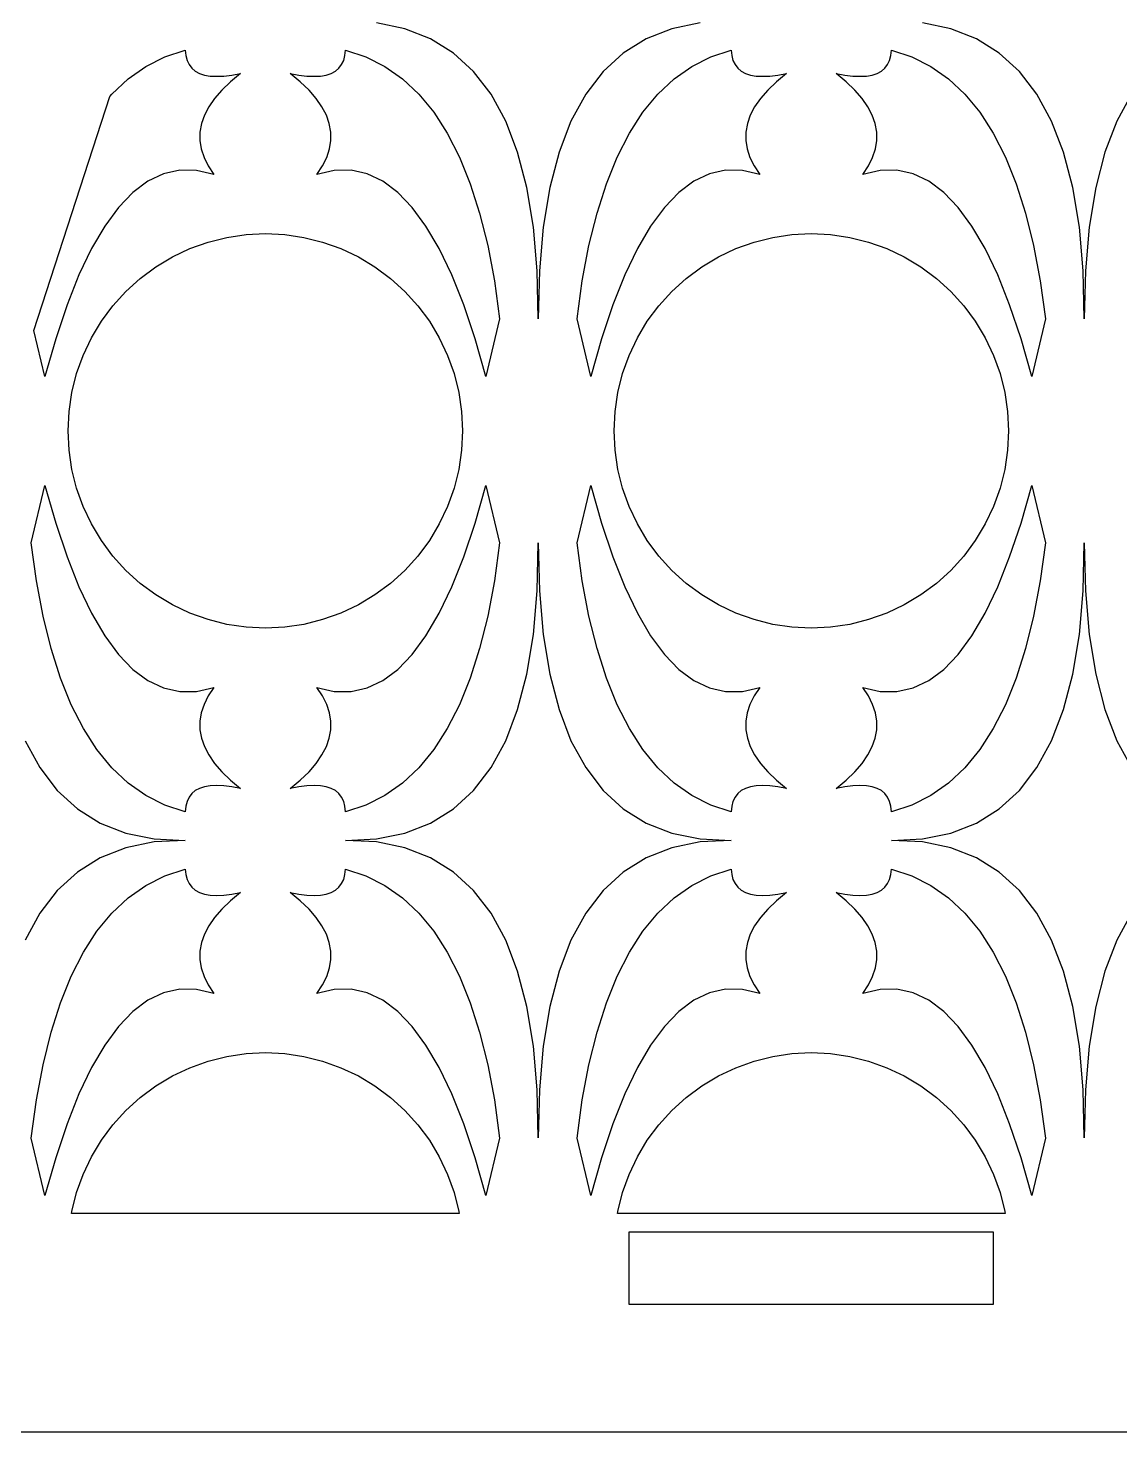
# Model space of a CAD drawing. Header units: metres. Extents: x 20 to 1108, y 20 to 485.
# Drawn here: x 677.2 to 737.2, y 20 to 97.1 of the extents above; entities that cross this region are included whole.
import ezdxf

# ---------------------------------------------------------------- set-up
doc = ezdxf.new("R2010")
doc.units = ezdxf.units.M

msp = doc.modelspace()

# ---------------------------------------------------------------- linework, layer by layer
for p, q in [((697.903, 97.0957), (696.345, 97.4141)), ((714.125, 97.4141), (712.567, 97.0957)), ((727.903, 97.0957), (726.345, 97.4141)), ((699.31, 96.5459), (697.903, 97.0957)), ((700.567, 95.7627), (699.31, 96.5459)), ((711.16, 96.5459), (709.903, 95.7627)), ((712.567, 97.0957), (711.16, 96.5459)), ((729.31, 96.5459), (727.903, 97.0957)), ((730.567, 95.7627), (729.31, 96.5459)), ((684.711, 95.5566), (685.831, 95.9268)), ((685.831, 95.9268), (685.861, 95.624)), ((694.609, 95.624), (694.639, 95.9268)), ((694.639, 95.9268), (695.76, 95.5566)), ((701.676, 94.749), (700.567, 95.7627)), ((709.903, 95.7627), (708.795, 94.749)), ((714.711, 95.5566), (715.831, 95.9268)), ((715.831, 95.9268), (715.861, 95.624)), ((724.609, 95.624), (724.639, 95.9268)), ((724.639, 95.9268), (725.76, 95.5566)), ((731.676, 94.749), (730.567, 95.7627)), ((682.695, 94.3467), (683.665, 95.0293)), ((683.665, 95.0293), (684.711, 95.5566)), ((685.861, 95.624), (685.931, 95.3555)), ((685.931, 95.3555), (686.043, 95.124)), ((686.043, 95.124), (686.194, 94.9277)), ((686.194, 94.9277), (686.386, 94.7666)), ((694.084, 94.7666), (694.276, 94.9277)), ((694.276, 94.9277), (694.427, 95.124)), ((694.427, 95.124), (694.539, 95.3555)), ((694.539, 95.3555), (694.609, 95.624)), ((695.76, 95.5566), (696.805, 95.0293)), ((696.805, 95.0293), (697.775, 94.3467)), ((712.695, 94.3467), (713.665, 95.0293)), ((713.665, 95.0293), (714.711, 95.5566)), ((715.861, 95.624), (715.931, 95.3555)), ((715.931, 95.3555), (716.043, 95.124)), ((716.043, 95.124), (716.194, 94.9277)), ((716.194, 94.9277), (716.386, 94.7666)), ((724.084, 94.7666), (724.276, 94.9277)), ((724.276, 94.9277), (724.427, 95.124)), ((724.427, 95.124), (724.539, 95.3555)), ((724.539, 95.3555), (724.609, 95.624)), ((725.76, 95.5566), (726.805, 95.0293)), ((726.805, 95.0293), (727.775, 94.3467)), ((681.801, 93.5059), (682.695, 94.3467)), ((686.386, 94.7666), (686.62, 94.6416)), ((686.62, 94.6416), (686.893, 94.5527)), ((686.893, 94.5527), (687.207, 94.499)), ((687.207, 94.499), (687.561, 94.4814)), ((687.561, 94.4814), (687.957, 94.499)), ((688.314, 94.1846), (687.838, 93.7256)), ((687.957, 94.499), (688.392, 94.5527)), ((688.868, 94.6416), (688.314, 94.1846)), ((688.392, 94.5527), (688.868, 94.6416)), ((692.156, 94.1846), (691.602, 94.6416)), ((691.602, 94.6416), (692.078, 94.5527)), ((692.078, 94.5527), (692.513, 94.499)), ((692.633, 93.7256), (692.156, 94.1846)), ((692.513, 94.499), (692.909, 94.4814)), ((692.909, 94.4814), (693.263, 94.499)), ((693.263, 94.499), (693.577, 94.5527)), ((693.577, 94.5527), (693.85, 94.6416)), ((693.85, 94.6416), (694.084, 94.7666)), ((697.775, 94.3467), (698.67, 93.5059)), ((702.634, 93.502), (701.676, 94.749)), ((708.795, 94.749), (707.837, 93.502)), ((711.801, 93.5059), (712.695, 94.3467)), ((716.386, 94.7666), (716.62, 94.6416)), ((716.62, 94.6416), (716.893, 94.5527)), ((716.893, 94.5527), (717.207, 94.499)), ((717.207, 94.499), (717.561, 94.4814)), ((717.561, 94.4814), (717.957, 94.499)), ((718.314, 94.1846), (717.838, 93.7256)), ((717.957, 94.499), (718.392, 94.5527)), ((718.868, 94.6416), (718.314, 94.1846)), ((718.392, 94.5527), (718.868, 94.6416)), ((722.156, 94.1846), (721.602, 94.6416)), ((721.602, 94.6416), (722.078, 94.5527)), ((722.078, 94.5527), (722.513, 94.499)), ((722.633, 93.7256), (722.156, 94.1846)), ((722.513, 94.499), (722.909, 94.4814)), ((722.909, 94.4814), (723.263, 94.499)), ((723.263, 94.499), (723.577, 94.5527)), ((723.577, 94.5527), (723.85, 94.6416)), ((723.85, 94.6416), (724.084, 94.7666)), ((727.775, 94.3467), (728.67, 93.5059)), ((732.634, 93.502), (731.676, 94.749)), ((677.514, 80.5127), (681.694, 93.377)), ((681.694, 93.377), (681.801, 93.5059)), ((687.838, 93.7256), (687.441, 93.2656)), ((693.029, 93.2656), (692.633, 93.7256)), ((698.67, 93.5059), (699.489, 92.5098)), ((703.441, 92.0234), (702.634, 93.502)), ((707.837, 93.502), (707.029, 92.0234)), ((710.981, 92.5098), (711.801, 93.5059)), ((717.838, 93.7256), (717.441, 93.2656)), ((723.029, 93.2656), (722.633, 93.7256)), ((728.67, 93.5059), (729.489, 92.5098)), ((733.441, 92.0234), (732.634, 93.502)), ((737.837, 93.502), (737.029, 92.0234)), ((687.123, 92.8057), (686.883, 92.3438)), ((687.441, 93.2656), (687.123, 92.8057)), ((693.347, 92.8057), (693.029, 93.2656)), ((693.588, 92.3438), (693.347, 92.8057)), ((717.123, 92.8057), (716.883, 92.3438)), ((717.441, 93.2656), (717.123, 92.8057)), ((723.347, 92.8057), (723.029, 93.2656)), ((723.588, 92.3438), (723.347, 92.8057)), ((686.721, 91.8818), (686.639, 91.4189)), ((686.883, 92.3438), (686.721, 91.8818)), ((693.749, 91.8818), (693.588, 92.3438)), ((693.831, 91.4189), (693.749, 91.8818)), ((699.489, 92.5098), (700.232, 91.3564)), ((704.099, 90.3125), (703.441, 92.0234)), ((707.029, 92.0234), (706.371, 90.3125)), ((710.238, 91.3564), (710.981, 92.5098)), ((716.721, 91.8818), (716.639, 91.4189)), ((716.883, 92.3438), (716.721, 91.8818)), ((723.749, 91.8818), (723.588, 92.3438)), ((723.831, 91.4189), (723.749, 91.8818)), ((729.489, 92.5098), (730.232, 91.3564)), ((734.099, 90.3125), (733.441, 92.0234)), ((737.029, 92.0234), (736.371, 90.3125)), ((686.639, 91.4189), (686.635, 90.9551)), ((693.835, 90.9551), (693.831, 91.4189)), ((700.232, 91.3564), (700.9, 90.0469)), ((709.57, 90.0469), (710.238, 91.3564)), ((716.639, 91.4189), (716.635, 90.9551)), ((723.835, 90.9551), (723.831, 91.4189)), ((730.232, 91.3564), (730.9, 90.0469)), ((686.635, 90.9551), (686.711, 90.4912)), ((686.711, 90.4912), (686.865, 90.0254)), ((693.605, 90.0254), (693.76, 90.4912)), ((693.76, 90.4912), (693.835, 90.9551)), ((704.608, 88.3691), (704.099, 90.3125)), ((706.371, 90.3125), (705.862, 88.3701)), ((716.635, 90.9551), (716.711, 90.4912)), ((716.711, 90.4912), (716.864, 90.0254)), ((723.606, 90.0254), (723.76, 90.4912)), ((723.76, 90.4912), (723.835, 90.9551)), ((734.608, 88.3691), (734.099, 90.3125)), ((736.371, 90.3125), (735.862, 88.3701)), ((686.865, 90.0254), (687.096, 89.5596)), ((687.096, 89.5596), (687.408, 89.0928)), ((693.062, 89.0928), (693.374, 89.5596)), ((693.374, 89.5596), (693.605, 90.0254)), ((700.9, 90.0469), (701.493, 88.5801)), ((708.977, 88.5801), (709.57, 90.0469)), ((716.864, 90.0254), (717.097, 89.5596)), ((717.097, 89.5596), (717.408, 89.0928)), ((723.062, 89.0928), (723.373, 89.5596)), ((723.373, 89.5596), (723.606, 90.0254)), ((730.9, 90.0469), (731.493, 88.5801)), ((683.78, 88.7168), (682.956, 88.1035)), ((684.637, 89.1221), (683.78, 88.7168)), ((685.528, 89.3203), (684.637, 89.1221)), ((686.451, 89.3105), (685.528, 89.3203)), ((687.408, 89.0928), (686.451, 89.3105)), ((694.019, 89.3105), (693.062, 89.0928)), ((694.942, 89.3203), (694.019, 89.3105)), ((695.833, 89.1221), (694.942, 89.3203)), ((696.69, 88.7168), (695.833, 89.1221)), ((697.514, 88.1035), (696.69, 88.7168)), ((713.78, 88.7168), (712.956, 88.1035)), ((714.637, 89.1221), (713.78, 88.7168)), ((715.527, 89.3203), (714.637, 89.1221)), ((716.451, 89.3105), (715.527, 89.3203)), ((717.408, 89.0928), (716.451, 89.3105)), ((724.019, 89.3105), (723.062, 89.0928)), ((724.943, 89.3203), (724.019, 89.3105)), ((725.833, 89.1221), (724.943, 89.3203)), ((726.69, 88.7168), (725.833, 89.1221)), ((727.514, 88.1035), (726.69, 88.7168)), ((682.956, 88.1035), (682.166, 87.2822)), ((698.304, 87.2822), (697.514, 88.1035)), ((701.493, 88.5801), (702.01, 86.957)), ((704.967, 86.1943), (704.608, 88.3691)), ((705.862, 88.3701), (705.504, 86.1943)), ((708.46, 86.957), (708.977, 88.5801)), ((712.956, 88.1035), (712.166, 87.2822)), ((728.304, 87.2822), (727.514, 88.1035)), ((731.493, 88.5801), (732.01, 86.957)), ((734.967, 86.1943), (734.608, 88.3691)), ((735.862, 88.3701), (735.504, 86.1943)), ((682.166, 87.2822), (681.408, 86.2529)), ((699.062, 86.2529), (698.304, 87.2822)), ((712.166, 87.2822), (711.408, 86.2529)), ((729.062, 86.2529), (728.304, 87.2822)), ((702.01, 86.957), (702.452, 85.1777)), ((708.018, 85.1777), (708.46, 86.957)), ((732.01, 86.957), (732.452, 85.1777)), ((681.408, 86.2529), (680.684, 85.0166)), ((687.089, 85.3711), (688.121, 85.6299)), ((688.121, 85.6299), (689.173, 85.7852)), ((689.173, 85.7852), (690.235, 85.8379)), ((690.235, 85.8379), (691.298, 85.7852)), ((691.298, 85.7852), (692.349, 85.6299)), ((692.349, 85.6299), (693.382, 85.3711)), ((699.786, 85.0166), (699.062, 86.2529)), ((705.176, 83.7881), (704.967, 86.1943)), ((705.504, 86.1943), (705.295, 83.7881)), ((711.408, 86.2529), (710.684, 85.0166)), ((717.089, 85.3711), (718.121, 85.6299)), ((718.121, 85.6299), (719.173, 85.7852)), ((719.173, 85.7852), (720.235, 85.8379)), ((720.235, 85.8379), (721.298, 85.7852)), ((721.298, 85.7852), (722.349, 85.6299)), ((722.349, 85.6299), (723.382, 85.3711)), ((729.786, 85.0166), (729.062, 86.2529)), ((735.176, 83.7881), (734.967, 86.1943)), ((735.504, 86.1943), (735.295, 83.7881)), ((680.684, 85.0166), (679.993, 83.5732)), ((685.127, 84.5576), (686.088, 85.0127)), ((686.088, 85.0127), (687.089, 85.3711)), ((693.382, 85.3711), (694.383, 85.0127)), ((694.383, 85.0127), (695.344, 84.5576)), ((700.477, 83.5723), (699.786, 85.0166)), ((702.452, 85.1777), (702.818, 83.2412)), ((707.652, 83.2412), (708.018, 85.1777)), ((710.684, 85.0166), (709.993, 83.5732)), ((715.127, 84.5576), (716.088, 85.0127)), ((716.088, 85.0127), (717.089, 85.3711)), ((723.382, 85.3711), (724.383, 85.0127)), ((724.383, 85.0127), (725.343, 84.5576)), ((730.477, 83.5723), (729.786, 85.0166)), ((732.452, 85.1777), (732.818, 83.2412)), ((684.214, 84.0107), (685.127, 84.5576)), ((695.344, 84.5576), (696.257, 84.0107)), ((714.214, 84.0107), (715.127, 84.5576)), ((725.343, 84.5576), (726.257, 84.0107)), ((679.993, 83.5732), (679.336, 81.9209)), ((682.572, 82.6631), (683.36, 83.3779)), ((683.36, 83.3779), (684.214, 84.0107)), ((696.257, 84.0107), (697.11, 83.3779)), ((697.11, 83.3779), (697.898, 82.6631)), ((701.135, 81.9209), (700.477, 83.5723)), ((705.235, 81.1553), (705.176, 83.7881)), ((705.295, 83.7881), (705.235, 81.1553)), ((709.993, 83.5732), (709.336, 81.9209)), ((712.572, 82.6631), (713.36, 83.3779)), ((713.36, 83.3779), (714.214, 84.0107)), ((726.257, 84.0107), (727.11, 83.3779)), ((727.11, 83.3779), (727.898, 82.6631)), ((731.135, 81.9209), (730.477, 83.5723)), ((735.235, 81.1553), (735.176, 83.7881)), ((735.295, 83.7881), (735.235, 81.1553)), ((681.857, 81.875), (682.572, 82.6631)), ((697.898, 82.6631), (698.613, 81.875)), ((702.818, 83.2412), (703.109, 81.1484)), ((707.361, 81.1484), (707.652, 83.2412)), ((711.857, 81.875), (712.572, 82.6631)), ((727.898, 82.6631), (728.613, 81.875)), ((732.818, 83.2412), (733.109, 81.1484)), ((679.336, 81.9209), (678.712, 80.0615)), ((681.224, 81.0215), (681.857, 81.875)), ((698.613, 81.875), (699.246, 81.0215)), ((701.759, 80.0615), (701.135, 81.9209)), ((709.336, 81.9209), (708.712, 80.0615)), ((711.224, 81.0215), (711.857, 81.875)), ((728.613, 81.875), (729.246, 81.0215)), ((731.759, 80.0615), (731.135, 81.9209)), ((680.677, 80.1084), (681.224, 81.0215)), ((699.246, 81.0215), (699.793, 80.1084)), ((703.109, 81.1484), (702.349, 77.9951)), ((708.121, 77.9951), (707.361, 81.1484)), ((710.677, 80.1084), (711.224, 81.0215)), ((729.246, 81.0215), (729.793, 80.1084)), ((733.109, 81.1484), (732.349, 77.9951)), ((678.121, 77.9951), (677.514, 80.5127)), ((678.712, 80.0615), (678.121, 77.9951)), ((680.222, 79.1475), (680.677, 80.1084)), ((699.793, 80.1084), (700.248, 79.1475)), ((702.349, 77.9951), (701.759, 80.0615)), ((708.712, 80.0615), (708.121, 77.9951)), ((710.222, 79.1475), (710.677, 80.1084)), ((729.793, 80.1084), (730.248, 79.1475)), ((732.349, 77.9951), (731.759, 80.0615)), ((679.864, 78.1465), (680.222, 79.1475)), ((700.248, 79.1475), (700.606, 78.1465)), ((709.864, 78.1465), (710.222, 79.1475)), ((730.248, 79.1475), (730.606, 78.1465)), ((679.605, 77.1143), (679.864, 78.1465)), ((700.606, 78.1465), (700.865, 77.1143)), ((709.605, 77.1143), (709.864, 78.1465)), ((730.606, 78.1465), (730.865, 77.1143)), ((679.45, 76.0625), (679.605, 77.1143)), ((700.865, 77.1143), (701.02, 76.0625)), ((709.45, 76.0625), (709.605, 77.1143)), ((730.865, 77.1143), (731.02, 76.0625)), ((679.397, 75), (679.45, 76.0625)), ((701.02, 76.0625), (701.073, 75)), ((709.397, 75), (709.45, 76.0625)), ((731.02, 76.0625), (731.073, 75)), ((679.45, 73.9375), (679.397, 75)), ((701.073, 75), (701.02, 73.9375)), ((709.45, 73.9375), (709.397, 75)), ((731.073, 75), (731.02, 73.9375)), ((679.605, 72.8857), (679.45, 73.9375)), ((701.02, 73.9375), (700.865, 72.8857)), ((709.605, 72.8857), (709.45, 73.9375)), ((731.02, 73.9375), (730.865, 72.8857)), ((679.864, 71.8535), (679.605, 72.8857)), ((700.865, 72.8857), (700.606, 71.8535)), ((709.864, 71.8535), (709.605, 72.8857)), ((730.865, 72.8857), (730.606, 71.8535)), ((677.361, 68.8516), (678.121, 72.0049)), ((678.121, 72.0049), (678.712, 69.9385)), ((680.222, 70.8525), (679.864, 71.8535)), ((700.606, 71.8535), (700.248, 70.8525)), ((701.759, 69.9385), (702.349, 72.0049)), ((702.349, 72.0049), (703.109, 68.8516)), ((707.361, 68.8516), (708.121, 72.0049)), ((708.121, 72.0049), (708.712, 69.9385)), ((710.222, 70.8525), (709.864, 71.8535)), ((730.606, 71.8535), (730.248, 70.8525)), ((731.759, 69.9385), (732.349, 72.0049)), ((732.349, 72.0049), (733.109, 68.8516)), ((680.677, 69.8906), (680.222, 70.8525)), ((700.248, 70.8525), (699.793, 69.8906)), ((710.677, 69.8906), (710.222, 70.8525)), ((730.248, 70.8525), (729.793, 69.8906)), ((678.712, 69.9385), (679.336, 68.0791)), ((681.224, 68.9785), (680.677, 69.8906)), ((699.793, 69.8906), (699.246, 68.9785)), ((701.135, 68.0791), (701.759, 69.9385)), ((708.712, 69.9385), (709.336, 68.0791)), ((711.224, 68.9785), (710.677, 69.8906)), ((729.793, 69.8906), (729.246, 68.9785)), ((731.135, 68.0791), (731.759, 69.9385)), ((677.652, 66.7588), (677.361, 68.8516)), ((681.857, 68.125), (681.224, 68.9785)), ((699.246, 68.9785), (698.613, 68.125)), ((703.109, 68.8516), (702.818, 66.7588)), ((705.176, 66.2119), (705.235, 68.8447)), ((705.235, 68.8447), (705.295, 66.2119)), ((707.652, 66.7588), (707.361, 68.8516)), ((711.857, 68.125), (711.224, 68.9785)), ((729.246, 68.9785), (728.613, 68.125)), ((733.109, 68.8516), (732.818, 66.7588)), ((735.176, 66.2119), (735.235, 68.8447)), ((735.235, 68.8447), (735.295, 66.2119)), ((679.336, 68.0791), (679.993, 66.4268)), ((682.572, 67.3369), (681.857, 68.125)), ((698.613, 68.125), (697.898, 67.3369)), ((700.477, 66.4268), (701.135, 68.0791)), ((709.336, 68.0791), (709.993, 66.4268)), ((712.572, 67.3369), (711.857, 68.125)), ((728.613, 68.125), (727.898, 67.3369)), ((730.477, 66.4268), (731.135, 68.0791)), ((683.36, 66.6221), (682.572, 67.3369)), ((697.898, 67.3369), (697.11, 66.6221)), ((713.36, 66.6221), (712.572, 67.3369)), ((727.898, 67.3369), (727.11, 66.6221)), ((678.018, 64.8223), (677.652, 66.7588)), ((679.993, 66.4268), (680.684, 64.9834)), ((684.214, 65.9893), (683.36, 66.6221)), ((697.11, 66.6221), (696.257, 65.9893)), ((699.786, 64.9834), (700.477, 66.4268)), ((702.818, 66.7588), (702.452, 64.8223)), ((708.018, 64.8223), (707.652, 66.7588)), ((709.993, 66.4268), (710.684, 64.9834)), ((714.214, 65.9893), (713.36, 66.6221)), ((727.11, 66.6221), (726.257, 65.9893)), ((729.786, 64.9834), (730.477, 66.4268)), ((732.818, 66.7588), (732.452, 64.8223)), ((685.127, 65.4424), (684.214, 65.9893)), ((696.257, 65.9893), (695.344, 65.4424)), ((704.967, 63.8057), (705.176, 66.2119)), ((705.295, 66.2119), (705.504, 63.8057)), ((715.127, 65.4424), (714.214, 65.9893)), ((726.257, 65.9893), (725.343, 65.4424)), ((734.967, 63.8057), (735.176, 66.2119)), ((735.295, 66.2119), (735.504, 63.8057)), ((678.46, 63.043), (678.018, 64.8223)), ((680.684, 64.9834), (681.408, 63.7471)), ((686.088, 64.9873), (685.127, 65.4424)), ((687.089, 64.6289), (686.088, 64.9873)), ((694.383, 64.9873), (693.382, 64.6289)), ((695.344, 65.4424), (694.383, 64.9873)), ((699.062, 63.7471), (699.786, 64.9834)), ((702.452, 64.8223), (702.01, 63.043)), ((708.46, 63.043), (708.018, 64.8223)), ((710.684, 64.9834), (711.408, 63.7471)), ((716.088, 64.9873), (715.127, 65.4424)), ((717.089, 64.6289), (716.088, 64.9873)), ((724.383, 64.9873), (723.382, 64.6289)), ((725.343, 65.4424), (724.383, 64.9873)), ((729.062, 63.7471), (729.786, 64.9834)), ((732.452, 64.8223), (732.01, 63.043)), ((688.121, 64.3701), (687.089, 64.6289)), ((689.173, 64.2148), (688.121, 64.3701)), ((690.235, 64.1621), (689.173, 64.2148)), ((691.298, 64.2148), (690.235, 64.1621)), ((692.349, 64.3701), (691.298, 64.2148)), ((693.382, 64.6289), (692.349, 64.3701)), ((718.121, 64.3701), (717.089, 64.6289)), ((719.173, 64.2148), (718.121, 64.3701)), ((720.235, 64.1621), (719.173, 64.2148)), ((721.298, 64.2148), (720.235, 64.1621)), ((722.349, 64.3701), (721.298, 64.2148)), ((723.382, 64.6289), (722.349, 64.3701)), ((681.408, 63.7471), (682.166, 62.7178)), ((698.304, 62.7178), (699.062, 63.7471)), ((704.608, 61.6299), (704.967, 63.8057)), ((705.504, 63.8057), (705.862, 61.6299)), ((711.408, 63.7471), (712.166, 62.7178)), ((728.304, 62.7178), (729.062, 63.7471)), ((734.608, 61.6299), (734.967, 63.8057)), ((735.504, 63.8057), (735.862, 61.6299)), ((678.977, 61.4199), (678.46, 63.043)), ((682.166, 62.7178), (682.956, 61.8965)), ((697.514, 61.8965), (698.304, 62.7178)), ((702.01, 63.043), (701.493, 61.4199)), ((708.977, 61.4199), (708.46, 63.043)), ((712.166, 62.7178), (712.956, 61.8965)), ((727.514, 61.8965), (728.304, 62.7178)), ((732.01, 63.043), (731.493, 61.4199)), ((682.956, 61.8965), (683.78, 61.2832)), ((696.69, 61.2832), (697.514, 61.8965)), ((712.956, 61.8965), (713.78, 61.2832)), ((726.69, 61.2832), (727.514, 61.8965)), ((679.57, 59.9531), (678.977, 61.4199)), ((683.78, 61.2832), (684.637, 60.8779)), ((695.833, 60.8779), (696.69, 61.2832)), ((701.493, 61.4199), (700.9, 59.9531)), ((704.099, 59.6875), (704.608, 61.6299)), ((705.862, 61.6299), (706.371, 59.6875)), ((709.57, 59.9531), (708.977, 61.4199)), ((713.78, 61.2832), (714.637, 60.8779)), ((725.833, 60.8779), (726.69, 61.2832)), ((731.493, 61.4199), (730.9, 59.9531)), ((734.099, 59.6875), (734.608, 61.6299)), ((735.862, 61.6299), (736.371, 59.6875)), ((684.637, 60.8779), (685.528, 60.6797)), ((685.528, 60.6797), (686.451, 60.6895)), ((686.451, 60.6895), (687.408, 60.9072)), ((687.096, 60.4404), (686.865, 59.9746)), ((687.408, 60.9072), (687.096, 60.4404)), ((693.374, 60.4404), (693.062, 60.9072)), ((693.062, 60.9072), (694.019, 60.6895)), ((693.605, 59.9746), (693.374, 60.4404)), ((694.019, 60.6895), (694.942, 60.6797)), ((694.942, 60.6797), (695.833, 60.8779)), ((714.637, 60.8779), (715.527, 60.6797)), ((715.527, 60.6797), (716.451, 60.6895)), ((716.451, 60.6895), (717.408, 60.9072)), ((717.097, 60.4404), (716.864, 59.9746)), ((717.408, 60.9072), (717.097, 60.4404)), ((723.373, 60.4404), (723.062, 60.9072)), ((723.062, 60.9072), (724.019, 60.6895)), ((723.606, 59.9746), (723.373, 60.4404)), ((724.019, 60.6895), (724.943, 60.6797)), ((724.943, 60.6797), (725.833, 60.8779)), ((680.238, 58.6436), (679.57, 59.9531)), ((686.711, 59.5088), (686.635, 59.0449)), ((686.865, 59.9746), (686.711, 59.5088)), ((693.76, 59.5088), (693.605, 59.9746)), ((693.835, 59.0449), (693.76, 59.5088)), ((700.9, 59.9531), (700.232, 58.6436)), ((703.441, 57.9766), (704.099, 59.6875)), ((706.371, 59.6875), (707.029, 57.9766)), ((710.238, 58.6436), (709.57, 59.9531)), ((716.711, 59.5088), (716.635, 59.0449)), ((716.864, 59.9746), (716.711, 59.5088)), ((723.76, 59.5088), (723.606, 59.9746)), ((723.835, 59.0449), (723.76, 59.5088)), ((730.9, 59.9531), (730.232, 58.6436)), ((733.441, 57.9766), (734.099, 59.6875)), ((736.371, 59.6875), (737.029, 57.9766)), ((680.981, 57.4902), (680.238, 58.6436)), ((686.635, 59.0449), (686.639, 58.5811)), ((693.831, 58.5811), (693.835, 59.0449)), ((700.232, 58.6436), (699.489, 57.4902)), ((710.981, 57.4902), (710.238, 58.6436)), ((716.635, 59.0449), (716.639, 58.5811)), ((723.831, 58.5811), (723.835, 59.0449)), ((730.232, 58.6436), (729.489, 57.4902)), ((677.029, 57.9766), (677.837, 56.498)), ((686.639, 58.5811), (686.721, 58.1182)), ((686.721, 58.1182), (686.883, 57.6562)), ((693.588, 57.6562), (693.749, 58.1182)), ((693.749, 58.1182), (693.831, 58.5811)), ((702.634, 56.498), (703.441, 57.9766)), ((707.029, 57.9766), (707.837, 56.498)), ((716.639, 58.5811), (716.721, 58.1182)), ((716.721, 58.1182), (716.883, 57.6562)), ((723.588, 57.6562), (723.749, 58.1182)), ((723.749, 58.1182), (723.831, 58.5811)), ((732.634, 56.498), (733.441, 57.9766)), ((737.029, 57.9766), (737.837, 56.498)), ((681.801, 56.4941), (680.981, 57.4902)), ((686.883, 57.6562), (687.123, 57.1943)), ((687.123, 57.1943), (687.441, 56.7344)), ((693.029, 56.7344), (693.347, 57.1943)), ((693.347, 57.1943), (693.588, 57.6562)), ((699.489, 57.4902), (698.67, 56.4941)), ((711.801, 56.4941), (710.981, 57.4902)), ((716.883, 57.6562), (717.123, 57.1943)), ((717.123, 57.1943), (717.441, 56.7344)), ((723.029, 56.7344), (723.347, 57.1943)), ((723.347, 57.1943), (723.588, 57.6562)), ((729.489, 57.4902), (728.67, 56.4941)), ((677.837, 56.498), (678.795, 55.251)), ((682.695, 55.6533), (681.801, 56.4941)), ((687.441, 56.7344), (687.838, 56.2744)), ((692.633, 56.2744), (693.029, 56.7344)), ((698.67, 56.4941), (697.775, 55.6533)), ((701.676, 55.251), (702.634, 56.498)), ((707.837, 56.498), (708.795, 55.251)), ((712.695, 55.6533), (711.801, 56.4941)), ((717.441, 56.7344), (717.838, 56.2744)), ((722.633, 56.2744), (723.029, 56.7344)), ((728.67, 56.4941), (727.775, 55.6533)), ((731.676, 55.251), (732.634, 56.498)), ((683.665, 54.9697), (682.695, 55.6533)), ((687.838, 56.2744), (688.314, 55.8154)), ((688.314, 55.8154), (688.868, 55.3584)), ((691.602, 55.3584), (692.156, 55.8154)), ((692.156, 55.8154), (692.633, 56.2744)), ((697.775, 55.6533), (696.805, 54.9697)), ((713.665, 54.9697), (712.695, 55.6533)), ((717.838, 56.2744), (718.314, 55.8154)), ((718.314, 55.8154), (718.868, 55.3584)), ((721.602, 55.3584), (722.156, 55.8154)), ((722.156, 55.8154), (722.633, 56.2744)), ((727.775, 55.6533), (726.805, 54.9697)), ((678.795, 55.251), (679.903, 54.2373)), ((684.711, 54.4434), (683.665, 54.9697)), ((686.043, 54.876), (685.931, 54.6436)), ((686.194, 55.0723), (686.043, 54.876)), ((686.386, 55.2334), (686.194, 55.0723)), ((686.62, 55.3584), (686.386, 55.2334)), ((686.893, 55.4473), (686.62, 55.3584)), ((687.207, 55.501), (686.893, 55.4473)), ((687.561, 55.5186), (687.207, 55.501)), ((687.957, 55.501), (687.561, 55.5186)), ((688.392, 55.4473), (687.957, 55.501)), ((688.868, 55.3584), (688.392, 55.4473)), ((692.078, 55.4473), (691.602, 55.3584)), ((692.513, 55.501), (692.078, 55.4473)), ((692.909, 55.5186), (692.513, 55.501)), ((693.263, 55.501), (692.909, 55.5186)), ((693.577, 55.4473), (693.263, 55.501)), ((693.85, 55.3584), (693.577, 55.4473)), ((694.084, 55.2334), (693.85, 55.3584)), ((694.276, 55.0723), (694.084, 55.2334)), ((694.427, 54.876), (694.276, 55.0723)), ((694.539, 54.6436), (694.427, 54.876)), ((696.805, 54.9697), (695.76, 54.4434)), ((700.567, 54.2373), (701.676, 55.251)), ((708.795, 55.251), (709.903, 54.2373)), ((714.711, 54.4434), (713.665, 54.9697)), ((716.043, 54.876), (715.931, 54.6436)), ((716.194, 55.0723), (716.043, 54.876)), ((716.386, 55.2334), (716.194, 55.0723)), ((716.62, 55.3584), (716.386, 55.2334)), ((716.893, 55.4473), (716.62, 55.3584)), ((717.207, 55.501), (716.893, 55.4473)), ((717.561, 55.5186), (717.207, 55.501)), ((717.957, 55.501), (717.561, 55.5186)), ((718.392, 55.4473), (717.957, 55.501)), ((718.868, 55.3584), (718.392, 55.4473)), ((722.078, 55.4473), (721.602, 55.3584)), ((722.513, 55.501), (722.078, 55.4473)), ((722.909, 55.5186), (722.513, 55.501)), ((723.263, 55.501), (722.909, 55.5186)), ((723.577, 55.4473), (723.263, 55.501)), ((723.85, 55.3584), (723.577, 55.4473)), ((724.084, 55.2334), (723.85, 55.3584)), ((724.276, 55.0723), (724.084, 55.2334)), ((724.427, 54.876), (724.276, 55.0723)), ((724.539, 54.6436), (724.427, 54.876)), ((726.805, 54.9697), (725.76, 54.4434)), ((730.567, 54.2373), (731.676, 55.251)), ((679.903, 54.2373), (681.16, 53.4541)), ((685.831, 54.0732), (684.711, 54.4434)), ((685.861, 54.376), (685.831, 54.0732)), ((685.931, 54.6436), (685.861, 54.376)), ((694.609, 54.376), (694.539, 54.6436)), ((694.639, 54.0732), (694.609, 54.376)), ((695.76, 54.4434), (694.639, 54.0732)), ((699.31, 53.4541), (700.567, 54.2373)), ((709.903, 54.2373), (711.16, 53.4541)), ((715.831, 54.0732), (714.711, 54.4434)), ((715.861, 54.376), (715.831, 54.0732)), ((715.931, 54.6436), (715.861, 54.376)), ((724.609, 54.376), (724.539, 54.6436)), ((724.639, 54.0732), (724.609, 54.376)), ((725.76, 54.4434), (724.639, 54.0732)), ((729.31, 53.4541), (730.567, 54.2373)), ((681.16, 53.4541), (682.567, 52.9043)), ((697.903, 52.9043), (699.31, 53.4541)), ((711.16, 53.4541), (712.567, 52.9043)), ((727.903, 52.9043), (729.31, 53.4541)), ((682.567, 52.9043), (684.125, 52.5859)), ((684.125, 52.5859), (685.828, 52.5)), ((685.828, 52.5), (684.125, 52.4141)), ((694.642, 52.5), (696.345, 52.5859)), ((696.345, 52.4141), (694.642, 52.5)), ((696.345, 52.5859), (697.903, 52.9043)), ((712.567, 52.9043), (714.125, 52.5859)), ((714.125, 52.5859), (715.828, 52.5)), ((715.828, 52.5), (714.125, 52.4141)), ((724.642, 52.5), (726.345, 52.5859)), ((726.345, 52.4141), (724.642, 52.5)), ((726.345, 52.5859), (727.903, 52.9043)), ((682.567, 52.0957), (681.16, 51.5459)), ((684.125, 52.4141), (682.567, 52.0957)), ((697.903, 52.0957), (696.345, 52.4141)), ((699.31, 51.5459), (697.903, 52.0957)), ((712.567, 52.0957), (711.16, 51.5459)), ((714.125, 52.4141), (712.567, 52.0957)), ((727.903, 52.0957), (726.345, 52.4141)), ((729.31, 51.5459), (727.903, 52.0957)), ((681.16, 51.5459), (679.903, 50.7627)), ((684.711, 50.5566), (685.831, 50.9268)), ((685.831, 50.9268), (685.861, 50.624)), ((694.609, 50.624), (694.639, 50.9268)), ((694.639, 50.9268), (695.76, 50.5566)), ((700.567, 50.7627), (699.31, 51.5459)), ((711.16, 51.5459), (709.903, 50.7627)), ((714.711, 50.5566), (715.831, 50.9268)), ((715.831, 50.9268), (715.861, 50.624)), ((724.609, 50.624), (724.639, 50.9268)), ((724.639, 50.9268), (725.76, 50.5566)), ((730.567, 50.7627), (729.31, 51.5459)), ((679.903, 50.7627), (678.795, 49.749)), ((683.665, 50.0293), (684.711, 50.5566)), ((685.861, 50.624), (685.931, 50.3555)), ((685.931, 50.3555), (686.043, 50.124)), ((694.427, 50.124), (694.539, 50.3555)), ((694.539, 50.3555), (694.609, 50.624)), ((695.76, 50.5566), (696.805, 50.0293)), ((701.676, 49.749), (700.567, 50.7627)), ((709.903, 50.7627), (708.795, 49.749)), ((713.665, 50.0293), (714.711, 50.5566)), ((715.861, 50.624), (715.931, 50.3555)), ((715.931, 50.3555), (716.043, 50.124)), ((724.427, 50.124), (724.539, 50.3555)), ((724.539, 50.3555), (724.609, 50.624)), ((725.76, 50.5566), (726.805, 50.0293)), ((731.676, 49.749), (730.567, 50.7627)), ((678.795, 49.749), (677.837, 48.502)), ((682.695, 49.3467), (683.665, 50.0293)), ((686.043, 50.124), (686.194, 49.9277)), ((686.194, 49.9277), (686.386, 49.7666)), ((686.386, 49.7666), (686.62, 49.6416)), ((686.62, 49.6416), (686.893, 49.5527)), ((686.893, 49.5527), (687.207, 49.499)), ((687.207, 49.499), (687.561, 49.4814)), ((687.561, 49.4814), (687.957, 49.499)), ((687.957, 49.499), (688.392, 49.5527)), ((688.868, 49.6416), (688.314, 49.1846)), ((688.392, 49.5527), (688.868, 49.6416)), ((692.156, 49.1846), (691.602, 49.6416)), ((691.602, 49.6416), (692.078, 49.5527)), ((692.078, 49.5527), (692.513, 49.499)), ((692.513, 49.499), (692.909, 49.4814)), ((692.909, 49.4814), (693.263, 49.499)), ((693.263, 49.499), (693.577, 49.5527)), ((693.577, 49.5527), (693.85, 49.6416)), ((693.85, 49.6416), (694.084, 49.7666)), ((694.084, 49.7666), (694.276, 49.9277)), ((694.276, 49.9277), (694.427, 50.124)), ((696.805, 50.0293), (697.775, 49.3467)), ((702.634, 48.502), (701.676, 49.749)), ((708.795, 49.749), (707.837, 48.502)), ((712.695, 49.3467), (713.665, 50.0293)), ((716.043, 50.124), (716.194, 49.9277)), ((716.194, 49.9277), (716.386, 49.7666)), ((716.386, 49.7666), (716.62, 49.6416)), ((716.62, 49.6416), (716.893, 49.5527)), ((716.893, 49.5527), (717.207, 49.499)), ((717.207, 49.499), (717.561, 49.4814)), ((717.561, 49.4814), (717.957, 49.499)), ((717.957, 49.499), (718.392, 49.5527)), ((718.868, 49.6416), (718.314, 49.1846)), ((718.392, 49.5527), (718.868, 49.6416)), ((722.156, 49.1846), (721.602, 49.6416)), ((721.602, 49.6416), (722.078, 49.5527)), ((722.078, 49.5527), (722.513, 49.499)), ((722.513, 49.499), (722.909, 49.4814)), ((722.909, 49.4814), (723.263, 49.499)), ((723.263, 49.499), (723.577, 49.5527)), ((723.577, 49.5527), (723.85, 49.6416)), ((723.85, 49.6416), (724.084, 49.7666)), ((724.084, 49.7666), (724.276, 49.9277)), ((724.276, 49.9277), (724.427, 50.124)), ((726.805, 50.0293), (727.775, 49.3467)), ((732.634, 48.502), (731.676, 49.749)), ((681.801, 48.5059), (682.695, 49.3467)), ((687.838, 48.7256), (687.441, 48.2656)), ((688.314, 49.1846), (687.838, 48.7256)), ((692.633, 48.7256), (692.156, 49.1846)), ((693.029, 48.2656), (692.633, 48.7256)), ((697.775, 49.3467), (698.67, 48.5059)), ((711.801, 48.5059), (712.695, 49.3467)), ((717.838, 48.7256), (717.441, 48.2656)), ((718.314, 49.1846), (717.838, 48.7256)), ((722.633, 48.7256), (722.156, 49.1846)), ((723.029, 48.2656), (722.633, 48.7256)), ((727.775, 49.3467), (728.67, 48.5059)), ((677.837, 48.502), (677.029, 47.0234)), ((680.981, 47.5098), (681.801, 48.5059)), ((687.441, 48.2656), (687.123, 47.8057)), ((693.347, 47.8057), (693.029, 48.2656)), ((698.67, 48.5059), (699.489, 47.5098)), ((703.441, 47.0234), (702.634, 48.502)), ((707.837, 48.502), (707.029, 47.0234)), ((710.981, 47.5098), (711.801, 48.5059)), ((717.441, 48.2656), (717.123, 47.8057)), ((723.347, 47.8057), (723.029, 48.2656)), ((728.67, 48.5059), (729.489, 47.5098)), ((733.441, 47.0234), (732.634, 48.502)), ((737.837, 48.502), (737.029, 47.0234)), ((680.238, 46.3564), (680.981, 47.5098)), ((686.883, 47.3438), (686.721, 46.8818)), ((687.123, 47.8057), (686.883, 47.3438)), ((693.588, 47.3438), (693.347, 47.8057)), ((693.749, 46.8818), (693.588, 47.3438)), ((699.489, 47.5098), (700.232, 46.3564)), ((710.238, 46.3564), (710.981, 47.5098)), ((716.883, 47.3438), (716.721, 46.8818)), ((717.123, 47.8057), (716.883, 47.3438)), ((723.588, 47.3438), (723.347, 47.8057)), ((723.749, 46.8818), (723.588, 47.3438)), ((729.489, 47.5098), (730.232, 46.3564)), ((679.57, 45.0469), (680.238, 46.3564)), ((686.639, 46.4189), (686.635, 45.9551)), ((686.721, 46.8818), (686.639, 46.4189)), ((693.831, 46.4189), (693.749, 46.8818)), ((693.835, 45.9551), (693.831, 46.4189)), ((700.232, 46.3564), (700.9, 45.0469)), ((704.099, 45.3125), (703.441, 47.0234)), ((707.029, 47.0234), (706.371, 45.3125)), ((709.57, 45.0469), (710.238, 46.3564)), ((716.639, 46.4189), (716.635, 45.9551)), ((716.721, 46.8818), (716.639, 46.4189)), ((723.831, 46.4189), (723.749, 46.8818)), ((723.835, 45.9551), (723.831, 46.4189)), ((730.232, 46.3564), (730.9, 45.0469)), ((734.099, 45.3125), (733.441, 47.0234)), ((737.029, 47.0234), (736.371, 45.3125)), ((686.635, 45.9551), (686.711, 45.4912)), ((693.76, 45.4912), (693.835, 45.9551)), ((716.635, 45.9551), (716.711, 45.4912)), ((723.76, 45.4912), (723.835, 45.9551)), ((678.977, 43.5801), (679.57, 45.0469)), ((686.711, 45.4912), (686.865, 45.0254)), ((686.865, 45.0254), (687.096, 44.5596)), ((693.374, 44.5596), (693.605, 45.0254)), ((693.605, 45.0254), (693.76, 45.4912)), ((700.9, 45.0469), (701.493, 43.5801)), ((704.608, 43.3691), (704.099, 45.3125)), ((706.371, 45.3125), (705.862, 43.3701)), ((708.977, 43.5801), (709.57, 45.0469)), ((716.711, 45.4912), (716.864, 45.0254)), ((716.864, 45.0254), (717.097, 44.5596)), ((723.373, 44.5596), (723.606, 45.0254)), ((723.606, 45.0254), (723.76, 45.4912)), ((730.9, 45.0469), (731.493, 43.5801)), ((734.608, 43.3691), (734.099, 45.3125)), ((736.371, 45.3125), (735.862, 43.3701)), ((684.637, 44.1221), (683.78, 43.7168)), ((685.528, 44.3203), (684.637, 44.1221)), ((686.451, 44.3105), (685.528, 44.3203)), ((687.408, 44.0928), (686.451, 44.3105)), ((687.096, 44.5596), (687.408, 44.0928)), ((693.062, 44.0928), (693.374, 44.5596)), ((694.019, 44.3105), (693.062, 44.0928)), ((694.942, 44.3203), (694.019, 44.3105)), ((695.833, 44.1221), (694.942, 44.3203)), ((696.69, 43.7168), (695.833, 44.1221)), ((714.637, 44.1221), (713.78, 43.7168)), ((715.527, 44.3203), (714.637, 44.1221)), ((716.451, 44.3105), (715.527, 44.3203)), ((717.408, 44.0928), (716.451, 44.3105)), ((717.097, 44.5596), (717.408, 44.0928)), ((723.062, 44.0928), (723.373, 44.5596)), ((724.019, 44.3105), (723.062, 44.0928)), ((724.943, 44.3203), (724.019, 44.3105)), ((725.833, 44.1221), (724.943, 44.3203)), ((726.69, 43.7168), (725.833, 44.1221)), ((678.46, 41.957), (678.977, 43.5801)), ((683.78, 43.7168), (682.956, 43.1035)), ((697.514, 43.1035), (696.69, 43.7168)), ((701.493, 43.5801), (702.01, 41.957)), ((704.967, 41.1943), (704.608, 43.3691)), ((705.862, 43.3701), (705.504, 41.1943)), ((708.46, 41.957), (708.977, 43.5801)), ((713.78, 43.7168), (712.956, 43.1035)), ((727.514, 43.1035), (726.69, 43.7168)), ((731.493, 43.5801), (732.01, 41.957)), ((734.967, 41.1943), (734.608, 43.3691)), ((735.862, 43.3701), (735.504, 41.1943)), ((682.956, 43.1035), (682.166, 42.2822)), ((698.304, 42.2822), (697.514, 43.1035)), ((712.956, 43.1035), (712.166, 42.2822)), ((728.304, 42.2822), (727.514, 43.1035)), ((678.018, 40.1777), (678.46, 41.957)), ((682.166, 42.2822), (681.408, 41.2529)), ((699.062, 41.2529), (698.304, 42.2822)), ((702.01, 41.957), (702.452, 40.1777)), ((708.018, 40.1777), (708.46, 41.957)), ((712.166, 42.2822), (711.408, 41.2529)), ((729.062, 41.2529), (728.304, 42.2822)), ((732.01, 41.957), (732.452, 40.1777)), ((681.408, 41.2529), (680.684, 40.0166)), ((699.786, 40.0166), (699.062, 41.2529)), ((705.176, 38.7881), (704.967, 41.1943)), ((705.504, 41.1943), (705.295, 38.7881)), ((711.408, 41.2529), (710.684, 40.0166)), ((729.786, 40.0166), (729.062, 41.2529)), ((735.176, 38.7881), (734.967, 41.1943)), ((735.504, 41.1943), (735.295, 38.7881)), ((677.652, 38.2412), (678.018, 40.1777)), ((686.088, 40.0127), (687.089, 40.3711)), ((687.089, 40.3711), (688.121, 40.6299)), ((688.121, 40.6299), (689.173, 40.7852)), ((689.173, 40.7852), (690.235, 40.8379)), ((690.235, 40.8379), (691.298, 40.7852)), ((691.298, 40.7852), (692.349, 40.6299)), ((692.349, 40.6299), (693.382, 40.3711)), ((693.382, 40.3711), (694.383, 40.0127)), ((702.452, 40.1777), (702.818, 38.2412)), ((707.652, 38.2412), (708.018, 40.1777)), ((716.088, 40.0127), (717.089, 40.3711)), ((717.089, 40.3711), (718.121, 40.6299)), ((718.121, 40.6299), (719.173, 40.7852)), ((719.173, 40.7852), (720.235, 40.8379)), ((720.235, 40.8379), (721.298, 40.7852)), ((721.298, 40.7852), (722.349, 40.6299)), ((722.349, 40.6299), (723.382, 40.3711)), ((723.382, 40.3711), (724.383, 40.0127)), ((732.452, 40.1777), (732.818, 38.2412)), ((680.684, 40.0166), (679.993, 38.5732)), ((684.214, 39.0107), (685.127, 39.5576)), ((685.127, 39.5576), (686.088, 40.0127)), ((694.383, 40.0127), (695.344, 39.5576)), ((695.344, 39.5576), (696.257, 39.0107)), ((700.477, 38.5723), (699.786, 40.0166)), ((710.684, 40.0166), (709.993, 38.5732)), ((714.214, 39.0107), (715.127, 39.5576)), ((715.127, 39.5576), (716.088, 40.0127)), ((724.383, 40.0127), (725.343, 39.5576)), ((725.343, 39.5576), (726.257, 39.0107)), ((730.477, 38.5723), (729.786, 40.0166)), ((679.993, 38.5732), (679.336, 36.9209)), ((683.36, 38.3779), (684.214, 39.0107)), ((696.257, 39.0107), (697.11, 38.3779)), ((701.135, 36.9209), (700.477, 38.5723)), ((705.235, 36.1553), (705.176, 38.7881)), ((705.295, 38.7881), (705.235, 36.1553)), ((709.993, 38.5732), (709.336, 36.9209)), ((713.36, 38.3779), (714.214, 39.0107)), ((726.257, 39.0107), (727.11, 38.3779)), ((731.135, 36.9209), (730.477, 38.5723)), ((735.235, 36.1553), (735.176, 38.7881)), ((735.295, 38.7881), (735.235, 36.1553)), ((677.361, 36.1484), (677.652, 38.2412)), ((682.572, 37.6631), (683.36, 38.3779)), ((697.11, 38.3779), (697.898, 37.6631)), ((702.818, 38.2412), (703.109, 36.1484)), ((707.361, 36.1484), (707.652, 38.2412)), ((712.572, 37.6631), (713.36, 38.3779)), ((727.11, 38.3779), (727.898, 37.6631)), ((732.818, 38.2412), (733.109, 36.1484)), ((681.857, 36.875), (682.572, 37.6631)), ((697.898, 37.6631), (698.613, 36.875)), ((711.857, 36.875), (712.572, 37.6631)), ((727.898, 37.6631), (728.613, 36.875)), ((679.336, 36.9209), (678.712, 35.0615)), ((681.224, 36.0215), (681.857, 36.875)), ((698.613, 36.875), (699.246, 36.0215)), ((701.759, 35.0615), (701.135, 36.9209)), ((709.336, 36.9209), (708.712, 35.0615)), ((711.224, 36.0215), (711.857, 36.875)), ((728.613, 36.875), (729.246, 36.0215)), ((731.759, 35.0615), (731.135, 36.9209)), ((678.121, 32.9951), (677.361, 36.1484)), ((680.677, 35.1084), (681.224, 36.0215)), ((699.246, 36.0215), (699.793, 35.1084)), ((703.109, 36.1484), (702.349, 32.9951)), ((708.121, 32.9951), (707.361, 36.1484)), ((710.677, 35.1084), (711.224, 36.0215)), ((729.246, 36.0215), (729.793, 35.1084)), ((733.109, 36.1484), (732.349, 32.9951)), ((678.712, 35.0615), (678.121, 32.9951)), ((680.222, 34.1475), (680.677, 35.1084)), ((699.793, 35.1084), (700.248, 34.1475)), ((702.349, 32.9951), (701.759, 35.0615)), ((708.712, 35.0615), (708.121, 32.9951)), ((710.222, 34.1475), (710.677, 35.1084)), ((729.793, 35.1084), (730.248, 34.1475)), ((732.349, 32.9951), (731.759, 35.0615)), ((679.864, 33.1465), (680.222, 34.1475)), ((700.248, 34.1475), (700.606, 33.1465)), ((709.864, 33.1465), (710.222, 34.1475)), ((730.248, 34.1475), (730.606, 33.1465)), ((679.605, 32.1143), (679.864, 33.1465)), ((700.606, 33.1465), (700.865, 32.1143)), ((709.605, 32.1143), (709.864, 33.1465)), ((730.606, 33.1465), (730.865, 32.1143)), ((679.589, 32), (679.605, 32.1143)), ((700.882, 32), (679.589, 32)), ((700.865, 32.1143), (700.882, 32)), ((709.589, 32), (709.605, 32.1143)), ((730.882, 32), (709.589, 32)), ((730.865, 32.1143), (730.882, 32)), ((710.235, 27), (710.235, 31)), ((710.235, 31), (730.235, 31)), ((730.235, 31), (730.235, 27)), ((730.235, 27), (710.235, 27)), ((645.235, 20), (795.235, 20))]:
    msp.add_line(p, q)

doc.saveas('drawing.dxf')
